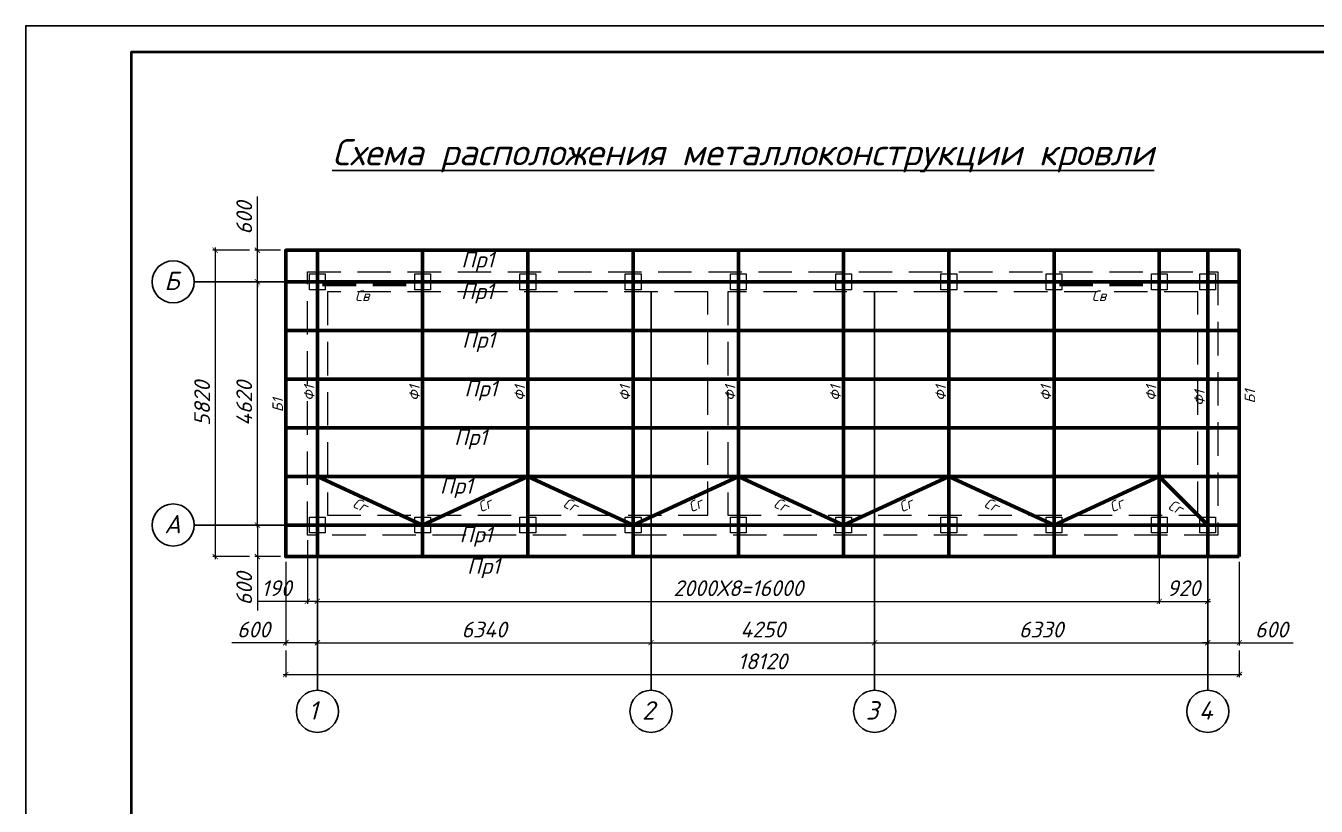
# Model space of a CAD drawing. Extents: x 108150 to 142535, y -18867 to -9422.
# Drawn here: x 138176.3 to 138421.6, y -16699.6 to -16551.3 of the extents above; entities that cross this region are included whole.
import ezdxf
from ezdxf.enums import TextEntityAlignment as Align

# ---------------------------------------------------------------- set-up
doc = ezdxf.new("R2010")
doc.units = 0
doc.header["$MEASUREMENT"] = 0
doc.header["$PDMODE"] = 32
doc.header["$PDSIZE"] = 0.6
doc.linetypes.add('НЕВИДИМАЯ', pattern=[9.525, 6.35, -3.175])
doc.styles.add('ГОСТ -3', font='isocpeui.ttf', dxfattribs={"height": 3})
doc.styles.add('ГОСТ 300', font='isocpeui.ttf', dxfattribs={"height": 300})
doc.styles.add('ГОСТ-2', font='isocpeui.ttf', dxfattribs={"oblique": 1, "height": 2})
doc.dimstyles.new('100-3А', dxfattribs={"dimtxt": 3, "dimasz": 1, "dimexe": 0.5, "dimexo": 1, "dimgap": 1, "dimtad": 1, "dimdec": 0, "dimlfac": 100, "dimtxsty": 'ГОСТ -3', "dimblk": 'ARCHTICK', "dimcen": 2.5, "dimdle": 0.5, "dimclrd": 7, "dimclre": 7, "dimclrt": 7, "dimadec": 0, "dimazin": 0, "dimtfac": 1, "dimtdec": 0, "dimtmove": 0, "dimatfit": 0, "dimldrblk": 'DOT', "dimfxl": 1, "dimlwd": 15, "dimlwe": 15, "dimarcsym": 0})

# ---------------------------------------------------------------- blocks, each defined once
blk = doc.blocks.new('_ArchTick')
at = {"color": 0, "linetype": 'ByBlock', "const_width": 0.15}
blk.add_lwpolyline([(-0.5, -0.5), (0.5, 0.5)], dxfattribs=at)
blk = doc.blocks.new('*D2749')
at = {"color": 7, "lineweight": 15, "transparency": 16777216}
for p, q in [((138227.47, -16599.97), (138219.86, -16599.97)), ((138220.36, -16646.67), (138220.36, -16599.47)), ((138227.47, -16646.17), (138219.86, -16646.17))]:
    blk.add_line(p, q, dxfattribs=at)
at = {"layer": 'Defpoints', "color": 0, "lineweight": 0, "transparency": 16777216}
for p in [(138220.36, -16599.97), (138228.47, -16599.97), (138228.47, -16646.17)]:
    blk.add_point(p, dxfattribs=at)
at = {"color": 7, "lineweight": 15, "transparency": 16777216}
for p, rotation in [((138220.36, -16599.97), 90), ((138220.36, -16646.17), 270)]:
    blk.add_blockref('_ArchTick', p, dxfattribs=dict(at, rotation=rotation))
at = {"color": 7, "lineweight": 25, "transparency": 16777216, "insert": (138217.86, -16623.07), "char_height": 3, "attachment_point": 5, "rotation": 90, "style": 'ГОСТ -3'}
blk.add_mtext('4620', dxfattribs=at)
blk = doc.blocks.new('_Dot')
at = {"color": 0, "linetype": 'ByBlock', "lineweight": -2}
blk.add_line((-0.5, 0), (-1, 0), dxfattribs=at)
at = {"color": 0, "linetype": 'ByBlock', "const_width": 0.5}
blk.add_lwpolyline([(-0.25, 0, 1), (0.25, 0, 1)], format="xyb", close=True, dxfattribs=at)
blk = doc.blocks.new('*D2750')
at = {"color": 7, "lineweight": 15, "transparency": 16777216}
for p, q in [((138218.86, -16593.97), (138211.86, -16593.97)), ((138212.36, -16593.47), (138212.36, -16652.67)), ((138218.86, -16652.17), (138211.86, -16652.17))]:
    blk.add_line(p, q, dxfattribs=at)
at = {"layer": 'Defpoints', "color": 0, "lineweight": 0, "transparency": 16777216}
for p in [(138219.86, -16593.97), (138212.36, -16652.17), (138219.86, -16652.17)]:
    blk.add_point(p, dxfattribs=at)
at = {"color": 7, "lineweight": 15, "transparency": 16777216}
for p, rotation in [((138212.36, -16593.97), 90), ((138212.36, -16652.17), 270)]:
    blk.add_blockref('_ArchTick', p, dxfattribs=dict(at, rotation=rotation))
at = {"color": 7, "lineweight": 25, "transparency": 16777216, "insert": (138209.86, -16623.07), "char_height": 3, "attachment_point": 5, "rotation": 90, "style": 'ГОСТ -3'}
blk.add_mtext('5820', dxfattribs=at)
blk = doc.blocks.new('*D2751')
at = {"color": 7, "lineweight": 15, "transparency": 16777216}
for p, q in [((138220.36, -16646.17), (138220.36, -16645.17)), ((138223.52, -16646.17), (138219.86, -16646.17)), ((138220.36, -16646.17), (138220.36, -16652.17)), ((138224.76, -16652.17), (138219.86, -16652.17)), ((138220.36, -16652.17), (138220.36, -16662.4))]:
    blk.add_line(p, q, dxfattribs=at)
at = {"layer": 'Defpoints', "color": 0, "lineweight": 0, "transparency": 16777216}
for p in [(138224.52, -16646.17), (138220.36, -16652.17), (138225.76, -16652.17)]:
    blk.add_point(p, dxfattribs=at)
at = {"color": 7, "lineweight": 15, "transparency": 16777216}
for p, rotation in [((138220.36, -16646.17), 270), ((138220.36, -16652.17), 90)]:
    blk.add_blockref('_ArchTick', p, dxfattribs=dict(at, rotation=rotation))
at = {"color": 7, "lineweight": 25, "transparency": 16777216, "insert": (138217.86, -16658.29), "char_height": 3, "attachment_point": 5, "rotation": 90, "style": 'ГОСТ -3'}
blk.add_mtext('600', dxfattribs=at)
blk = doc.blocks.new('*D2906')
at = {"color": 7, "lineweight": 15, "transparency": 16777216}
for p, q in [((138220.36, -16593.97), (138220.36, -16583.74)), ((138224.76, -16593.97), (138219.86, -16593.97)), ((138220.36, -16599.97), (138220.36, -16593.97)), ((138228.86, -16599.97), (138219.86, -16599.97)), ((138220.36, -16599.97), (138220.36, -16600.97))]:
    blk.add_line(p, q, dxfattribs=at)
at = {"layer": 'Defpoints', "color": 0, "lineweight": 0, "transparency": 16777216}
for p in [(138220.36, -16593.97), (138225.76, -16593.97), (138229.86, -16599.97)]:
    blk.add_point(p, dxfattribs=at)
at = {"color": 7, "lineweight": 15, "transparency": 16777216}
for p, rotation in [((138220.36, -16593.97), 270), ((138220.36, -16599.97), 90)]:
    blk.add_blockref('_ArchTick', p, dxfattribs=dict(at, rotation=rotation))
at = {"color": 7, "lineweight": 25, "transparency": 16777216, "insert": (138217.86, -16587.85), "char_height": 3, "attachment_point": 5, "rotation": 90, "style": 'ГОСТ -3'}
blk.add_mtext('600', dxfattribs=at)
blk = doc.blocks.new('*D2752')
at = {"color": 7, "lineweight": 15, "transparency": 16777216}
for p, q in [((138229.86, -16649.07), (138229.86, -16661.17)), ((138231.76, -16649.07), (138231.76, -16661.17)), ((138229.86, -16660.67), (138220.39, -16660.67)), ((138231.76, -16660.67), (138229.86, -16660.67)), ((138231.76, -16660.67), (138232.76, -16660.67))]:
    blk.add_line(p, q, dxfattribs=at)
at = {"layer": 'Defpoints', "color": 0, "lineweight": 0, "transparency": 16777216}
for p in [(138229.86, -16648.07), (138231.76, -16648.07), (138231.76, -16660.67)]:
    blk.add_point(p, dxfattribs=at)
at = {"color": 7, "lineweight": 15, "transparency": 16777216}
blk.add_blockref('_ArchTick', (138229.86, -16660.67), dxfattribs=at)
at = {"color": 7, "lineweight": 15, "transparency": 16777216, "rotation": 180}
blk.add_blockref('_ArchTick', (138231.76, -16660.67), dxfattribs=at)
at = {"color": 7, "lineweight": 25, "transparency": 16777216, "insert": (138223.99, -16658.17), "char_height": 3, "attachment_point": 5, "style": 'ГОСТ -3'}
blk.add_mtext('190', dxfattribs=at)
blk = doc.blocks.new('*D2756')
at = {"color": 7, "lineweight": 15, "transparency": 16777216}
for p, q in [((138231.76, -16649.11), (138231.76, -16669.03)), ((138225.76, -16653.17), (138225.76, -16669.03)), ((138225.76, -16668.53), (138215.53, -16668.53)), ((138231.76, -16668.53), (138225.76, -16668.53)), ((138231.76, -16668.53), (138232.76, -16668.53))]:
    blk.add_line(p, q, dxfattribs=at)
at = {"layer": 'Defpoints', "color": 0, "lineweight": 0, "transparency": 16777216}
for p in [(138231.76, -16648.11), (138225.76, -16652.17), (138225.76, -16668.53)]:
    blk.add_point(p, dxfattribs=at)
at = {"color": 7, "lineweight": 15, "transparency": 16777216}
blk.add_blockref('_ArchTick', (138225.76, -16668.53), dxfattribs=at)
at = {"color": 7, "lineweight": 15, "transparency": 16777216, "rotation": 180}
blk.add_blockref('_ArchTick', (138231.76, -16668.53), dxfattribs=at)
at = {"color": 7, "lineweight": 25, "transparency": 16777216, "insert": (138219.64, -16666.03), "char_height": 3, "attachment_point": 5, "style": 'ГОСТ -3'}
blk.add_mtext('600', dxfattribs=at)
blk = doc.blocks.new('*D2757')
at = {"color": 7, "lineweight": 15, "transparency": 16777216}
for p, q in [((138400.96, -16648.67), (138400.96, -16669.03)), ((138406.96, -16653.17), (138406.96, -16669.03)), ((138400.96, -16668.53), (138399.96, -16668.53)), ((138400.96, -16668.53), (138406.96, -16668.53)), ((138406.96, -16668.53), (138417.19, -16668.53))]:
    blk.add_line(p, q, dxfattribs=at)
at = {"layer": 'Defpoints', "color": 0, "lineweight": 0, "transparency": 16777216}
for p in [(138400.96, -16647.67), (138406.96, -16652.17), (138406.96, -16668.53)]:
    blk.add_point(p, dxfattribs=at)
at = {"color": 7, "lineweight": 15, "transparency": 16777216}
blk.add_blockref('_ArchTick', (138400.96, -16668.53), dxfattribs=at)
at = {"color": 7, "lineweight": 15, "transparency": 16777216, "rotation": 180}
blk.add_blockref('_ArchTick', (138406.96, -16668.53), dxfattribs=at)
at = {"color": 7, "lineweight": 25, "transparency": 16777216, "insert": (138413.08, -16666.03), "char_height": 3, "attachment_point": 5, "style": 'ГОСТ -3'}
blk.add_mtext('600', dxfattribs=at)

msp = doc.modelspace()

# ---------------------------------------------------------------- linework, layer by layer
at = {"color": 116, "lineweight": 60}
for p, q in [((138231.7594, -16593.9702, -754.4947), (138231.7594, -16652.1702, -754.4947)), ((138251.7594, -16593.9702, -754.4947), (138251.7594, -16652.1702, -754.4947)), ((138271.7594, -16593.9702, -754.4947), (138271.7594, -16652.1702, -754.4947)), ((138291.7594, -16593.9702, -754.4947), (138291.7594, -16652.1702, -754.4947)), ((138311.7594, -16593.9702, -754.4947), (138311.7594, -16652.1702, -754.4947)), ((138331.7594, -16593.9702, -754.4947), (138331.7594, -16652.1702, -754.4947)), ((138351.7594, -16593.9702, -754.4947), (138351.7594, -16652.1702, -754.4947)), ((138371.7594, -16593.9702, -754.4947), (138371.7594, -16652.1702, -754.4947)), ((138391.7594, -16593.9702, -754.4947), (138391.7594, -16652.1702, -754.4947)), ((138400.9594, -16593.9702, -754.4947), (138400.9594, -16652.1702, -754.4947)), ((138225.7594, -16599.9702, -754.4947), (138406.9594, -16599.9702, -754.4947)), ((138225.7594, -16609.2102, -754.4947), (138406.9594, -16609.2102, -754.4947)), ((138225.7594, -16618.4502, -754.4947), (138406.9594, -16618.4502, -754.4947)), ((138225.7594, -16627.6902, -754.4947), (138406.9594, -16627.6902, -754.4947)), ((138225.7594, -16636.9302, -754.4947), (138406.9594, -16636.9302, -754.4947)), ((138231.7594, -16636.9302, -754.4947), (138251.7594, -16646.1702, -754.4947)), ((138251.7594, -16646.1702, -754.4947), (138271.7594, -16636.9302, -754.4947)), ((138271.7594, -16636.9302, -754.4947), (138291.7594, -16646.1702, -754.4947)), ((138291.7594, -16646.1702, -754.4947), (138311.7594, -16636.9302, -754.4947)), ((138311.7594, -16636.9302, -754.4947), (138331.7594, -16646.1702, -754.4947)), ((138331.7594, -16646.1702, -754.4947), (138351.7594, -16636.9302, -754.4947)), ((138351.7594, -16636.9302, -754.4947), (138371.7594, -16646.1702, -754.4947)), ((138371.7594, -16646.1702, -754.4947), (138391.7594, -16636.9302, -754.4947)), ((138391.7594, -16636.9302, -754.4947), (138400.9594, -16646.1702, -754.4947)), ((138225.7594, -16646.1702, -754.4947), (138406.9594, -16646.1702, -754.4947))]:
    msp.add_line(p, q, dxfattribs=at)
at = {"color": 7, "lineweight": 25}
for p, q in [((138231.7594, -16596.5736, -754.4947), (138231.7594, -16677.5688, -754.4947)), ((138400.9594, -16596.5736, -754.4947), (138400.9594, -16677.5688, -754.4947)), ((138295.1594, -16601.8702, -754.4947), (138295.1594, -16677.5688, -754.4947)), ((138337.6594, -16601.8702, -754.4947), (138337.6594, -16677.5688, -754.4947))]:
    msp.add_line(p, q, dxfattribs=at)
at = {"color": 7, "linetype": 'НЕВИДИМАЯ', "lineweight": 13}
for p, q in [((138231.7594, -16598.4702, -754.4947), (138231.7594, -16601.4702, -754.4947)), ((138251.7594, -16598.4702, -754.4947), (138251.7594, -16601.4702, -754.4947)), ((138271.7594, -16598.4702, -754.4947), (138271.7594, -16601.4702, -754.4947)), ((138291.7594, -16598.4702, -754.4947), (138291.7594, -16601.4702, -754.4947)), ((138311.7594, -16598.4702, -754.4947), (138311.7594, -16601.4702, -754.4947)), ((138331.7594, -16598.4702, -754.4947), (138331.7594, -16601.4702, -754.4947)), ((138351.7594, -16598.4702, -754.4947), (138351.7594, -16601.4702, -754.4947)), ((138371.7594, -16598.4702, -754.4947), (138371.7594, -16601.4702, -754.4947)), ((138391.7594, -16598.4702, -754.4947), (138391.7594, -16601.4702, -754.4947)), ((138400.9594, -16598.4702, -754.4947), (138400.9594, -16601.4702, -754.4947)), ((138230.2594, -16599.9702, -754.4947), (138233.2594, -16599.9702, -754.4947)), ((138250.2594, -16599.9702, -754.4947), (138253.2594, -16599.9702, -754.4947)), ((138270.2594, -16599.9702, -754.4947), (138273.2594, -16599.9702, -754.4947)), ((138290.2594, -16599.9702, -754.4947), (138293.2594, -16599.9702, -754.4947)), ((138310.2594, -16599.9702, -754.4947), (138313.2594, -16599.9702, -754.4947)), ((138330.2594, -16599.9702, -754.4947), (138333.2594, -16599.9702, -754.4947)), ((138350.2594, -16599.9702, -754.4947), (138353.2594, -16599.9702, -754.4947)), ((138370.2594, -16599.9702, -754.4947), (138373.2594, -16599.9702, -754.4947)), ((138390.2594, -16599.9702, -754.4947), (138393.2594, -16599.9702, -754.4947)), ((138399.4594, -16599.9702, -754.4947), (138402.4594, -16599.9702, -754.4947)), ((138231.7594, -16644.6702, -754.4947), (138231.7594, -16647.6702, -754.4947)), ((138251.7594, -16644.6702, -754.4947), (138251.7594, -16647.6702, -754.4947)), ((138271.7594, -16644.6702, -754.4947), (138271.7594, -16647.6702, -754.4947)), ((138291.7594, -16644.6702, -754.4947), (138291.7594, -16647.6702, -754.4947)), ((138311.7594, -16644.6702, -754.4947), (138311.7594, -16647.6702, -754.4947)), ((138331.7594, -16644.6702, -754.4947), (138331.7594, -16647.6702, -754.4947)), ((138351.7594, -16644.6702, -754.4947), (138351.7594, -16647.6702, -754.4947)), ((138371.7594, -16644.6702, -754.4947), (138371.7594, -16647.6702, -754.4947)), ((138391.7594, -16644.6702, -754.4947), (138391.7594, -16647.6702, -754.4947)), ((138400.9594, -16644.6702, -754.4947), (138400.9594, -16647.6702, -754.4947)), ((138230.2594, -16646.1702, -754.4947), (138233.2594, -16646.1702, -754.4947)), ((138250.2594, -16646.1702, -754.4947), (138253.2594, -16646.1702, -754.4947)), ((138270.2594, -16646.1702, -754.4947), (138273.2594, -16646.1702, -754.4947)), ((138290.2594, -16646.1702, -754.4947), (138293.2594, -16646.1702, -754.4947)), ((138310.2594, -16646.1702, -754.4947), (138313.2594, -16646.1702, -754.4947)), ((138330.2594, -16646.1702, -754.4947), (138333.2594, -16646.1702, -754.4947)), ((138350.2594, -16646.1702, -754.4947), (138353.2594, -16646.1702, -754.4947)), ((138370.2594, -16646.1702, -754.4947), (138373.2594, -16646.1702, -754.4947)), ((138390.2594, -16646.1702, -754.4947), (138393.2594, -16646.1702, -754.4947)), ((138399.4594, -16646.1702, -754.4947), (138402.4594, -16646.1702, -754.4947))]:
    msp.add_line(p, q, dxfattribs=at)
at = {"color": 116, "lineweight": 25}
for p, q in [((138404.3594, -16599.9702, -754.4947), (138208.3594, -16599.9702, -754.4947)), ((138404.3594, -16646.1702, -754.4947), (138208.3594, -16646.1702, -754.4947))]:
    msp.add_line(p, q, dxfattribs=at)
at = {"color": 116, "linetype": 'НЕВИДИМАЯ', "lineweight": 60}
for p, q in [((138232.7594, -16600.4582, -754.4947), (138250.7594, -16600.4582, -754.4947)), ((138372.7594, -16600.4582, -754.4947), (138390.7594, -16600.4582, -754.4947))]:
    msp.add_line(p, q, dxfattribs=at)
at = {"color": 7, "lineweight": 25, "elevation": -754.4947}
msp.add_lwpolyline([(138176.3475, -16848.334), (138596.3475, -16848.334), (138596.3475, -16551.334), (138176.3475, -16551.334)], close=True, dxfattribs=at)
at = {"color": 7, "lineweight": 40, "elevation": -754.4947}
msp.add_lwpolyline([(138196.3475, -16843.334), (138591.3475, -16843.334), (138591.3475, -16556.334), (138196.3475, -16556.334)], close=True, dxfattribs=at)
at = {"color": 116, "lineweight": 60, "elevation": -754.4947}
msp.add_lwpolyline([(138406.9594, -16652.1702), (138225.7594, -16652.1702), (138225.7594, -16593.9702), (138406.9594, -16593.9702)], close=True, dxfattribs=at)
at = {"color": 116, "linetype": 'НЕВИДИМАЯ', "lineweight": 13, "elevation": -754.4947}
msp.add_lwpolyline([(138229.8594, -16598.0702), (138402.8594, -16598.0702), (138402.8594, -16648.0702), (138229.8594, -16648.0702)], close=True, dxfattribs=at)
at = {"color": 7, "linetype": 'НЕВИДИМАЯ', "lineweight": 13, "elevation": -754.4947}
for points in [[(138230.2594, -16598.4702), (138233.2594, -16598.4702), (138233.2594, -16601.4702), (138230.2594, -16601.4702)], [(138250.2594, -16598.4702), (138253.2594, -16598.4702), (138253.2594, -16601.4702), (138250.2594, -16601.4702)], [(138270.2594, -16598.4702), (138273.2594, -16598.4702), (138273.2594, -16601.4702), (138270.2594, -16601.4702)], [(138290.2594, -16598.4702), (138293.2594, -16598.4702), (138293.2594, -16601.4702), (138290.2594, -16601.4702)], [(138310.2594, -16598.4702), (138313.2594, -16598.4702), (138313.2594, -16601.4702), (138310.2594, -16601.4702)], [(138330.2594, -16598.4702), (138333.2594, -16598.4702), (138333.2594, -16601.4702), (138330.2594, -16601.4702)], [(138350.2594, -16598.4702), (138353.2594, -16598.4702), (138353.2594, -16601.4702), (138350.2594, -16601.4702)], [(138370.2594, -16598.4702), (138373.2594, -16598.4702), (138373.2594, -16601.4702), (138370.2594, -16601.4702)], [(138390.2594, -16598.4702), (138393.2594, -16598.4702), (138393.2594, -16601.4702), (138390.2594, -16601.4702)], [(138399.4594, -16598.4702), (138402.4594, -16598.4702), (138402.4594, -16601.4702), (138399.4594, -16601.4702)], [(138230.2594, -16644.6702), (138233.2594, -16644.6702), (138233.2594, -16647.6702), (138230.2594, -16647.6702)], [(138250.2594, -16644.6702), (138253.2594, -16644.6702), (138253.2594, -16647.6702), (138250.2594, -16647.6702)], [(138270.2594, -16644.6702), (138273.2594, -16644.6702), (138273.2594, -16647.6702), (138270.2594, -16647.6702)], [(138290.2594, -16644.6702), (138293.2594, -16644.6702), (138293.2594, -16647.6702), (138290.2594, -16647.6702)], [(138310.2594, -16644.6702), (138313.2594, -16644.6702), (138313.2594, -16647.6702), (138310.2594, -16647.6702)], [(138330.2594, -16644.6702), (138333.2594, -16644.6702), (138333.2594, -16647.6702), (138330.2594, -16647.6702)], [(138350.2594, -16644.6702), (138353.2594, -16644.6702), (138353.2594, -16647.6702), (138350.2594, -16647.6702)], [(138370.2594, -16644.6702), (138373.2594, -16644.6702), (138373.2594, -16647.6702), (138370.2594, -16647.6702)], [(138390.2594, -16644.6702), (138393.2594, -16644.6702), (138393.2594, -16647.6702), (138390.2594, -16647.6702)], [(138399.4594, -16644.6702), (138402.4594, -16644.6702), (138402.4594, -16647.6702), (138399.4594, -16647.6702)]]:
    msp.add_lwpolyline(points, close=True, dxfattribs=at)
at = {"color": 116, "linetype": 'НЕВИДИМАЯ', "lineweight": 13, "elevation": -754.4947}
for points in [[(138264.7594, -16601.8702), (138233.6594, -16601.8702), (138233.6594, -16644.2702), (138305.9594, -16644.2702), (138305.9594, -16601.8702)], [(138305.9594, -16601.8702), (138264.7594, -16601.8702)], [(138309.7594, -16601.8702), (138309.7594, -16644.2702), (138399.0594, -16644.2702), (138399.0594, -16601.8702), (138309.7594, -16601.8702)]]:
    msp.add_lwpolyline(points, dxfattribs=at)
at = {"color": 7}
for centre in [(138204.3594, -16599.9702, -754.4947), (138204.3594, -16646.1702, -754.4947), (138231.7594, -16681.5688, -754.4947), (138295.1594, -16681.5688, -754.4947), (138337.6594, -16681.5688, -754.4947), (138400.9594, -16681.5688, -754.4947)]:
    msp.add_circle(centre, 4, dxfattribs=at)

# ---------------------------------------------------------------- texts
for s, height, style, p in [('%%UСхема расположения металлоконструкции кровли', 5, 'ГОСТ -3', (138234.5746, -16577.833, -754.4947)), ('Б', 3.5, 'ГОСТ 300', (138202.6665, -16601.539, -754.4947)), ('А', 3.5, 'ГОСТ 300', (138202.6665, -16647.739, -754.4947)), ('1', 3.5, 'ГОСТ 300', (138230.0665, -16683.1376, -754.4947)), ('2', 3.5, 'ГОСТ 300', (138293.4665, -16683.1376, -754.4947)), ('3', 3.5, 'ГОСТ 300', (138335.9665, -16683.1376, -754.4947)), ('4', 3.5, 'ГОСТ 300', (138399.2665, -16683.1376, -754.4947))]:
    msp.add_text(s, height=height, dxfattribs=dict(at, style=style)).set_placement(p)
at = {"color": 7, "lineweight": -3, "style": 'ГОСТ -3'}
for p in [(138259.1002, -16597.2577, -754.4947), (138259.0156, -16603.2577, -754.4947), (138259.2694, -16612.4977, -754.4947), (138259.6921, -16621.7377, -754.4947), (138257.7463, -16630.9777, -754.4947), (138255.0391, -16640.2177, -754.4947), (138258.7615, -16649.4577, -754.4947), (138260.2016, -16655.4577, -754.4947)]:
    msp.add_text('Пр1', height=3, dxfattribs=at).set_placement(p)
at = {"color": 7, "style": 'ГОСТ-2', "oblique": 1}
for p in [(138238.9107, -16603.6161, -754.4947), (138378.9107, -16603.6161, -754.4947)]:
    msp.add_text('Св', height=2, dxfattribs=at).set_placement(p)
for s, p in [('Ф1', (138231.2156, -16622.6171, -754.4947)), ('Ф1', (138251.2156, -16622.6171, -754.4947)), ('Ф1', (138271.2156, -16622.6171, -754.4947)), ('Ф1', (138291.2156, -16622.6171, -754.4947)), ('Ф1', (138311.2156, -16622.6171, -754.4947)), ('Ф1', (138331.2156, -16622.6171, -754.4947)), ('Ф1', (138351.2156, -16622.6171, -754.4947)), ('Ф1', (138371.2156, -16622.6171, -754.4947)), ('Ф1', (138391.2156, -16622.6171, -754.4947)), ('Ф1', (138400.3857, -16623.5606, -754.4947)), ('Б1', (138409.9651, -16623.0832, -754.4947)), ('Б1', (138225.2179, -16624.7255, -754.4947))]:
    msp.add_text(s, height=2, rotation=90, dxfattribs=at).set_placement(p)
at = {"color": 7, "lineweight": -3, "style": 'ГОСТ -3'}
for rotation, p in [(335.203063, (138239.8924, -16642.34, -754.4947)), (24.796937, (138263.6264, -16642.34, -754.4947)), (335.203063, (138279.8924, -16642.34, -754.4947)), (24.796937, (138303.6264, -16642.34, -754.4947)), (335.203063, (138319.8924, -16642.34, -754.4947)), (24.796937, (138343.6264, -16642.34, -754.4947)), (335.203063, (138359.8924, -16642.34, -754.4947)), (24.796937, (138383.6264, -16642.34, -754.4947)), (335.203063, (138394.8485, -16642.7559, -754.4947))]:
    msp.add_text('Сг', height=2, rotation=rotation, dxfattribs=at).set_placement(p, align=Align.MIDDLE)

# ---------------------------------------------------------------- dimensions: what is measured, and where the dimension line sits
at = {"color": 116, "lineweight": 25}
for base, p1, p2, picture, middle in [((138220.3594, -16593.9702, -754.4947), (138229.8594, -16599.9702, -754.4947), (138225.7594, -16593.9702, -754.4947), '*D2906', (138217.8594, -16587.8532, -754.4947)), ((138220.3594, -16652.1702, -754.4947), (138224.5197, -16646.1702, -754.4947), (138225.7594, -16652.1702, -754.4947), '*D2751', (138217.8594, -16658.2873, -754.4947))]:
    dim = msp.add_linear_dim(base=base, p1=p1, p2=p2, angle=270, dimstyle='100-3А', override={"dimfxl": 1.25}, dxfattribs=at)
    dim.commit()
    dim.dimension.update_dxf_attribs({"geometry": picture, "text_midpoint": middle})
for base, p1, p2, picture, middle in [((138212.3594, -16652.1702, -754.4947), (138219.8594, -16593.9702, -754.4947), (138219.8594, -16652.1702, -754.4947), '*D2750', (138209.8594, -16623.0702, -754.4947)), ((138220.3594, -16599.9702, -754.4947), (138228.4745, -16646.1702, -754.4947), (138228.4745, -16599.9702, -754.4947), '*D2749', (138217.8594, -16623.0702, -754.4947))]:
    dim = msp.add_linear_dim(base=base, p1=p1, p2=p2, angle=270, dimstyle='100-3А', dxfattribs=at)
    dim.commit()
    dim.dimension.update_dxf_attribs({"geometry": picture, "text_midpoint": middle})
msp.add_linear_dim(base=(138391.7594, -16660.6737, -754.4947), p1=(138231.7594, -16648.0702, -754.4947), p2=(138391.7594, -16647.6702, -754.4947), text='2000Х8=16000', dimstyle='100-3А', override={"dimtmove": 1, "dimfxl": 1.25}, dxfattribs=at).render()
for base, p1, p2, override in [((138400.9594, -16660.6737, -754.4947), (138391.7594, -16647.6702, -754.4947), (138400.9594, -16649.5668, -754.4947), {"dimtmove": 1, "dimfxl": 1.25}), ((138295.1594, -16668.5306, -754.4947), (138231.7594, -16656.5151, -754.4947), (138295.1594, -16652.6716, -754.4947), {"dimtmove": 1}), ((138337.6594, -16668.5306, -754.4947), (138295.1594, -16652.6716, -754.4947), (138337.6594, -16652.6716, -754.4947), {"dimtmove": 1}), ((138400.9594, -16668.5306, -754.4947), (138337.6594, -16652.6716, -754.4947), (138400.9594, -16652.6716, -754.4947), {"dimtmove": 1})]:
    msp.add_linear_dim(base=base, p1=p1, p2=p2, dimstyle='100-3А', override=override, dxfattribs=at).render()
for base, p1, p2, picture, middle in [((138406.9594, -16668.5306, -754.4947), (138400.9594, -16647.6702, -754.4947), (138406.9594, -16652.1702, -754.4947), '*D2757', (138413.0764, -16666.0306, -754.4947)), ((138225.7594, -16668.5306, -754.4947), (138231.7594, -16648.1142, -754.4947), (138225.7594, -16652.1702, -754.4947), '*D2756', (138219.6423, -16666.0306, -754.4947))]:
    dim = msp.add_linear_dim(base=base, p1=p1, p2=p2, dimstyle='100-3А', override={"dimfxl": 1.25}, dxfattribs=at)
    dim.commit()
    dim.dimension.update_dxf_attribs({"geometry": picture, "text_midpoint": middle})
dim = msp.add_linear_dim(base=(138231.7594, -16660.6737, -754.4947), p1=(138229.8594, -16648.0702, -754.4947), p2=(138231.7594, -16648.0702, -754.4947), dimstyle='100-3А', override={"dimfxl": 1.25}, dxfattribs=at)
dim.commit()
dim.dimension.update_dxf_attribs({"geometry": '*D2752', "text_midpoint": (138223.9878, -16660.6737, -754.4947), "dimtype": 160})
msp.add_linear_dim(base=(138406.9594, -16674.5679, -754.4947), p1=(138225.7594, -16669.0306, -754.4947), p2=(138406.9594, -16669.0306, -754.4947), dimstyle='100-3А', dxfattribs=at).render()

doc.saveas('drawing.dxf')
